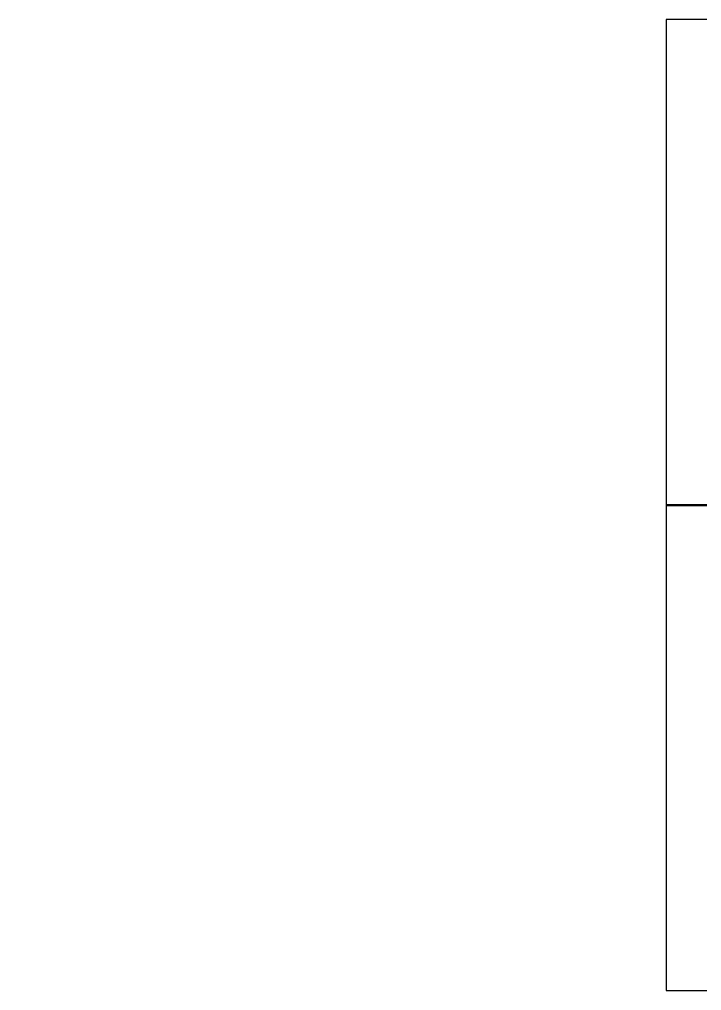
# Model space of a CAD drawing. Header units: millimetres. Extents: x -8731 to 85711, y -14522 to 31379.
# Drawn here: x 79787 to 81787, y 0 to 2848 of the extents above; entities that cross this region are included whole.
import ezdxf
from ezdxf import colors
from ezdxf.entities.mleader import LeaderData, LeaderLine
from ezdxf.enums import TextEntityAlignment as Align
from ezdxf.math import Vec2, Vec3

# ---------------------------------------------------------------- set-up
doc = ezdxf.new("R2010")
doc.units = ezdxf.units.MM
doc.header["$LTSCALE"] = 4
doc.layers.add('08_DIM', color=3, linetype='Continuous', lineweight=13)
doc.layers.add('99_図枠', color=7, linetype='Continuous', lineweight=40)
doc.styles.get("Standard").update_dxf_attribs({"font": 'txt.shx', "bigfont": 'extfont2.shx'})

# ---------------------------------------------------------------- blocks, each defined once
blk = doc.blocks.new('AM_BALLOON1')
at = {"transparency": 16777216}
blk.add_circle((0, 0), 5, dxfattribs=at)
blk.add_attdef('B_NUMBER', text='', height=3, dxfattribs=at).set_placement((0, 0), align=Align.MIDDLE_CENTER)
blk = doc.blocks.new('_OPEN')
at = {"color": 0, "linetype": 'ByBlock'}
for p, q in [((-1, 0.17), (0, 0)), ((0, 0), (-1, -0.17)), ((0, 0), (-1, 0))]:
    blk.add_line(p, q, dxfattribs=at)

msp = doc.modelspace()

# ---------------------------------------------------------------- linework, layer by layer
at = {"layer": '99_図枠', "lineweight": 53}
msp.add_line((81683.02555, 1423.96718), (81927.8501, 1423.96718), dxfattribs=at)
at = {"layer": 'Defpoints'}
msp.add_lwpolyline([(81683.02555, 0), (85711.22948, 0), (85711.22948, 2848.225), (81683.02555, 2848.225)], close=True, dxfattribs=at)

# ---------------------------------------------------------------- leaders
at = {"layer": '08_DIM'}
ml = msp.add_multileader_block('Standard', dxfattribs=at)
ml.set_content('AM_BALLOON1', color=256, scale=6.25)
ml.set_attribute('B_NUMBER', '120', width=0)
ml.set_leader_properties(color=256, linetype='ByLayer', lineweight=-1)
ml.set_arrow_properties(name='OPEN')
ml.build(insert=Vec2(0, 0))
ml.multileader.update_dxf_attribs({"leader_type": 0, "has_dogleg": 0, "text_right_attachment_type": 6, "dogleg_length": 0, "arrow_head_size": 12.5, "scale": 2.5, "block_connection_type": 1})
ctx = ml.context
ctx.base_point, ctx.scale, ctx.char_height, ctx.arrow_head_size, ctx.landing_gap_size, ctx.plane_origin = Vec3(82283.06772, 2548.57113), 2.5, 25, 12.5, 12.5, Vec3(82283.06772, 2548.57113)
ctx.right_attachment, ctx.attachment_type = 6, 1
notes = []
notes.append((ctx, [(0, (0, 0, 0), (0, 0), (1, 0), 1, [])]))
ctx.block.insert = Vec3(82283.06772, 2548.57113)
for ctx, leaders in notes:
    for number, flags, end, landing, length, lines in leaders:
        leader = LeaderData()
        leader.index, (leader.has_last_leader_line, leader.has_dogleg_vector, leader.attachment_direction) = number, flags
        leader.last_leader_point, leader.dogleg_vector, leader.dogleg_length = Vec3(end), Vec3(landing), length
        for number, points, colour, breaks in lines:
            line = LeaderLine()
            line.index, line.vertices, line.color, line.breaks = number, Vec3.list(points), colors.encode_raw_color(colour), breaks
            leader.lines.append(line)
        ctx.leaders.append(leader)

doc.saveas('drawing.dxf')
